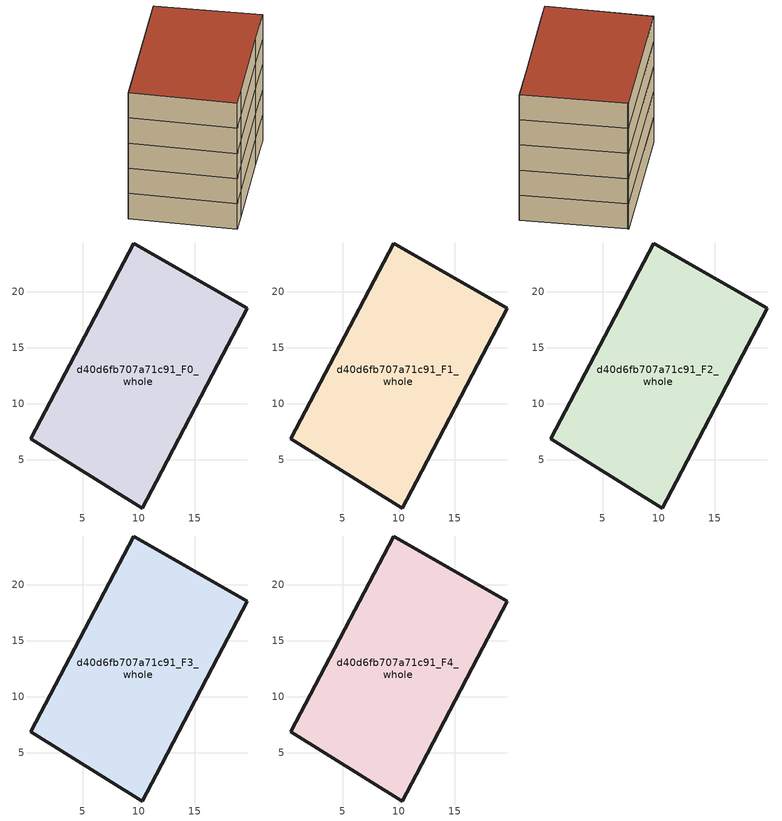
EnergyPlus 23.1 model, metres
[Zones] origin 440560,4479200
d40d6fb707a71c91_F0_whole
 floor ground (EU_floor_Construction): 19.71,18.54 17.06,13.51 11.57,3.04 10.34,0.67 0.36,6.86 9.55,24.35 9.7,24.25 z0
 wall outside (EU_wall_Construction): 19.71,18.54 9.7,24.25 9.55,24.35 0.36,6.86 10.34,0.67 11.57,3.04 17.06,13.51 19.71,18.54 z0:3
d40d6fb707a71c91_F1_whole
 floor to d40d6fb707a71c91_F0_whole (EU_floor_Construction): 19.71,18.54 17.06,13.51 11.57,3.04 10.34,0.67 0.36,6.86 9.55,24.35 9.7,24.25 z3
 wall outside (EU_wall_Construction): 19.71,18.54 9.7,24.25 9.55,24.35 0.36,6.86 10.34,0.67 11.57,3.04 17.06,13.51 19.71,18.54 z3:6
d40d6fb707a71c91_F2_whole
 floor to d40d6fb707a71c91_F1_whole (EU_floor_Construction): 19.71,18.54 17.06,13.51 11.57,3.04 10.34,0.67 0.36,6.86 9.55,24.35 9.7,24.25 z6
 wall outside (EU_wall_Construction): 19.71,18.54 9.7,24.25 9.55,24.35 0.36,6.86 10.34,0.67 11.57,3.04 17.06,13.51 19.71,18.54 z6:9
d40d6fb707a71c91_F3_whole
 floor to d40d6fb707a71c91_F2_whole (EU_floor_Construction): 19.71,18.54 17.06,13.51 11.57,3.04 10.34,0.67 0.36,6.86 9.55,24.35 9.7,24.25 z9
 wall outside (EU_wall_Construction): 19.71,18.54 9.7,24.25 9.55,24.35 0.36,6.86 10.34,0.67 11.57,3.04 17.06,13.51 19.71,18.54 z9:12
d40d6fb707a71c91_F4_whole
 floor to d40d6fb707a71c91_F3_whole (EU_floor_Construction): 19.71,18.54 17.06,13.51 11.57,3.04 10.34,0.67 0.36,6.86 9.55,24.35 9.7,24.25 z12
 wall outside (EU_wall_Construction): 19.71,18.54 9.7,24.25 9.55,24.35 0.36,6.86 10.34,0.67 11.57,3.04 17.06,13.51 19.71,18.54 z12:15
 roof outside (EU_roof_Construction): 11.57,3.04 17.06,13.51 19.71,18.54 9.7,24.25 9.55,24.35 0.36,6.86 10.34,0.67 z15
[Building]
EU S2 Campaign: North Axis=0; Terrain=City; Solar Distribution=FullExterior
[Site:Location]
Madrid: Latitude=40.5; Longitude=-3.5; Time Zone=1; Elevation=609
[SizingPeriod:WeatherFileDays]
AnnualSizingPeriod: Begin Month=1; Begin Day of Month=1; End Month=12; End Day of Month=31; Day of Week for Start Day=Monday; Use Weather File Daylight Saving Period=No; Use Weather File Rain and Snow Indicators=No
[MATERIAL]
EU_InternalMass_Material: Roughness=MediumRough; Thickness=0.1; Conductivity=1; Density=1800; Specific Heat=900; Thermal Absorptance=0.9; Solar Absorptance=0.7; Visible Absorptance=0.7
[MATERIAL:NOMASS] Roughness=MediumRough; Thermal Absorptance=0.9; Solar Absorptance=0.7; Visible Absorptance=0.7
Name | Thermal Resistance
EU_wall_NoMass | 1.60022
EU_roof_NoMass | 1.57597
EU_floor_NoMass | 0.470652
[CONSTRUCTION]
EU_wall_Construction: EU_wall_NoMass
EU_roof_Construction: EU_roof_NoMass
EU_floor_Construction: EU_floor_NoMass
EU_InternalMass_Construction: EU_InternalMass_Material
[ZONE] Type=1; Multiplier=1; Ceiling Height=autocalculate; Volume=700.042; Floor Area=autocalculate; Part of Total Floor Area=Yes
d40d6fb707a71c91_F0_whole; d40d6fb707a71c91_F1_whole; d40d6fb707a71c91_F2_whole; d40d6fb707a71c91_F3_whole; d40d6fb707a71c91_F4_whole
[INTERNALMASS] Construction=EU_InternalMass_Construction; Surface Area=233.347
Name | Zone or ZoneList
d40d6fb707a71c91_F0_whole_EU_InternalMass | d40d6fb707a71c91_F0_whole
d40d6fb707a71c91_F1_whole_EU_InternalMass | d40d6fb707a71c91_F1_whole
d40d6fb707a71c91_F2_whole_EU_InternalMass | d40d6fb707a71c91_F2_whole
d40d6fb707a71c91_F3_whole_EU_InternalMass | d40d6fb707a71c91_F3_whole
d40d6fb707a71c91_F4_whole_EU_InternalMass | d40d6fb707a71c91_F4_whole
[OTHEREQUIPMENT] Fuel Type=Electricity; Design Level Calculation Method=Watts/Area; Power per Zone Floor Area=1; Fraction Latent=0; Fraction Radiant=0; Fraction Lost=0; Carbon Dioxide Generation Rate=0; EndUse Subcategory=EU_Step8_InternalGains
Name | Zone or ZoneList or Space or SpaceList | Schedule
EU_Step8_InternalGain_d40d6fb707a71c91_F0_whole_f000 | d40d6fb707a71c91_F0_whole | EU_Step8_GainSchedule_d40d6fb707a71c91_F0_whole_f000
EU_Step8_InternalGain_d40d6fb707a71c91_F1_whole_f000 | d40d6fb707a71c91_F1_whole | EU_Step8_GainSchedule_d40d6fb707a71c91_F1_whole_f000
EU_Step8_InternalGain_d40d6fb707a71c91_F2_whole_f000 | d40d6fb707a71c91_F2_whole | EU_Step8_GainSchedule_d40d6fb707a71c91_F2_whole_f000
EU_Step8_InternalGain_d40d6fb707a71c91_F3_whole_f000 | d40d6fb707a71c91_F3_whole | EU_Step8_GainSchedule_d40d6fb707a71c91_F3_whole_f000
EU_Step8_InternalGain_d40d6fb707a71c91_F4_whole_f000 | d40d6fb707a71c91_F4_whole | EU_Step8_GainSchedule_d40d6fb707a71c91_F4_whole_f000
[ZONEVENTILATION:DESIGNFLOWRATE] Schedule=EU_AlwaysOn; Design Flow Rate Calculation Method=AirChanges/Hour; Air Changes per Hour=0.480704; Ventilation Type=Natural; Fan Pressure Rise=0; Fan Total Efficiency=1; Constant Term Coefficient=1; Temperature Term Coefficient=0; Velocity Term Coefficient=0; Velocity Squared Term Coefficient=0; Minimum Indoor Temperature=-100; Maximum Indoor Temperature=100; Delta Temperature=-100; Minimum Outdoor Temperature=-100; Maximum Outdoor Temperature=100; Maximum Wind Speed=40
Name | Zone or ZoneList or Space or SpaceList
EU_ConstantAir_d40d6fb707a71c91_F0_whole | d40d6fb707a71c91_F0_whole
EU_ConstantAir_d40d6fb707a71c91_F1_whole | d40d6fb707a71c91_F1_whole
EU_ConstantAir_d40d6fb707a71c91_F2_whole | d40d6fb707a71c91_F2_whole
EU_ConstantAir_d40d6fb707a71c91_F3_whole | d40d6fb707a71c91_F3_whole
EU_ConstantAir_d40d6fb707a71c91_F4_whole | d40d6fb707a71c91_F4_whole
[HVACTEMPLATE:THERMOSTAT] Constant Heating Setpoint=20; Constant Cooling Setpoint=50
EU_HeatOnly_d40d6fb707a71c91_F0_whole; EU_HeatOnly_d40d6fb707a71c91_F1_whole; EU_HeatOnly_d40d6fb707a71c91_F2_whole; EU_HeatOnly_d40d6fb707a71c91_F3_whole; EU_HeatOnly_d40d6fb707a71c91_F4_whole
[HVACTEMPLATE:ZONE:IDEALLOADSAIRSYSTEM] System Availability Schedule=EU_AlwaysOn; Maximum Heating Supply Air Temperature=50; Minimum Cooling Supply Air Temperature=13; Maximum Heating Supply Air Humidity Ratio=0.0156; Minimum Cooling Supply Air Humidity Ratio=0.0077; Heating Limit=NoLimit; Cooling Limit=NoLimit; Heating Availability Schedule=EU_AlwaysOn; Cooling Availability Schedule=EU_CoolingOff; Dehumidification Control Type=ConstantSensibleHeatRatio; Cooling Sensible Heat Ratio=0.7; Dehumidification Setpoint=60; Humidification Control Type=None; Humidification Setpoint=30; Outdoor Air Method=None; Outdoor Air Flow Rate per Person=0.00944; Outdoor Air Flow Rate per Zone Floor Area=0; Outdoor Air Flow Rate per Zone=0; Demand Controlled Ventilation Type=None; Outdoor Air Economizer Type=NoEconomizer; Heat Recovery Type=None; Sensible Heat Recovery Effectiveness=0.7; Latent Heat Recovery Effectiveness=0.65
Name | Template Thermostat
d40d6fb707a71c91_F0_whole | EU_HeatOnly_d40d6fb707a71c91_F0_whole
d40d6fb707a71c91_F1_whole | EU_HeatOnly_d40d6fb707a71c91_F1_whole
d40d6fb707a71c91_F2_whole | EU_HeatOnly_d40d6fb707a71c91_F2_whole
d40d6fb707a71c91_F3_whole | EU_HeatOnly_d40d6fb707a71c91_F3_whole
d40d6fb707a71c91_F4_whole | EU_HeatOnly_d40d6fb707a71c91_F4_whole
[SIZING:ZONE] Zone Cooling Design Supply Air Temperature Input Method=SupplyAirTemperature; Zone Cooling Design Supply Air Temperature=13; Zone Heating Design Supply Air Temperature Input Method=SupplyAirTemperature; Zone Heating Design Supply Air Temperature=50; Zone Cooling Design Supply Air Humidity Ratio=0.008; Zone Heating Design Supply Air Humidity Ratio=0.008; Cooling Design Air Flow Method=DesignDay; Cooling Design Air Flow Rate=0; Cooling Minimum Air Flow per Zone Floor Area=0.000762; Cooling Minimum Air Flow=0; Cooling Minimum Air Flow Fraction=0.2; Heating Design Air Flow Method=DesignDay; Heating Design Air Flow Rate=0; Heating Maximum Air Flow per Zone Floor Area=0.002032; Heating Maximum Air Flow=0.141576; Heating Maximum Air Flow Fraction=0.3; Account for Dedicated Outdoor Air System=No; Dedicated Outdoor Air System Control Strategy=NeutralSupplyAir; Dedicated Outdoor Air Low Setpoint Temperature for Design=autosize; Dedicated Outdoor Air High Setpoint Temperature for Design=autosize; Zone Load Sizing Method=Sensible Load Only No Latent Load; Zone Latent Cooling Design Supply Air Humidity Ratio Input Method=HumidityRatioDifference; Zone Cooling Design Supply Air Humidity Ratio Difference=0.005; Zone Latent Heating Design Supply Air Humidity Ratio Input Method=HumidityRatioDifference; Zone Humidification Design Supply Air Humidity Ratio Difference=0.005
d40d6fb707a71c91_F0_whole; d40d6fb707a71c91_F1_whole; d40d6fb707a71c91_F2_whole; d40d6fb707a71c91_F3_whole; d40d6fb707a71c91_F4_whole
[SCHEDULE:CONSTANT]
Name | Hourly Value
EU_AlwaysOn | 1
EU_CoolingOff | 0
[SCHEDULE:FILE] Column Number=1; Rows to Skip at Top=0; Number of Hours of Data=8760; Column Separator=Comma; Interpolate to Timestep=No; Minutes per Item=60; Adjust Schedule for Daylight Savings=Yes
Name | File
EU_Step8_GainSchedule_d40d6fb707a71c91_F0_whole_f000 | C:\Users\o_iseri\Desktop\OpenUBEM\openubem\outputs\eu_evidence\EU-11\ES-MAD-BERRUGUETE\idfs\d40d6fb707a71c91\d40d6fb707a71c91_F0_whole_f000_gain.csv
EU_Step8_GainSchedule_d40d6fb707a71c91_F1_whole_f000 | C:\Users\o_iseri\Desktop\OpenUBEM\openubem\outputs\eu_evidence\EU-11\ES-MAD-BERRUGUETE\idfs\d40d6fb707a71c91\d40d6fb707a71c91_F1_whole_f000_gain.csv
EU_Step8_GainSchedule_d40d6fb707a71c91_F2_whole_f000 | C:\Users\o_iseri\Desktop\OpenUBEM\openubem\outputs\eu_evidence\EU-11\ES-MAD-BERRUGUETE\idfs\d40d6fb707a71c91\d40d6fb707a71c91_F2_whole_f000_gain.csv
EU_Step8_GainSchedule_d40d6fb707a71c91_F3_whole_f000 | C:\Users\o_iseri\Desktop\OpenUBEM\openubem\outputs\eu_evidence\EU-11\ES-MAD-BERRUGUETE\idfs\d40d6fb707a71c91\d40d6fb707a71c91_F3_whole_f000_gain.csv
EU_Step8_GainSchedule_d40d6fb707a71c91_F4_whole_f000 | C:\Users\o_iseri\Desktop\OpenUBEM\openubem\outputs\eu_evidence\EU-11\ES-MAD-BERRUGUETE\idfs\d40d6fb707a71c91\d40d6fb707a71c91_F4_whole_f000_gain.csv
